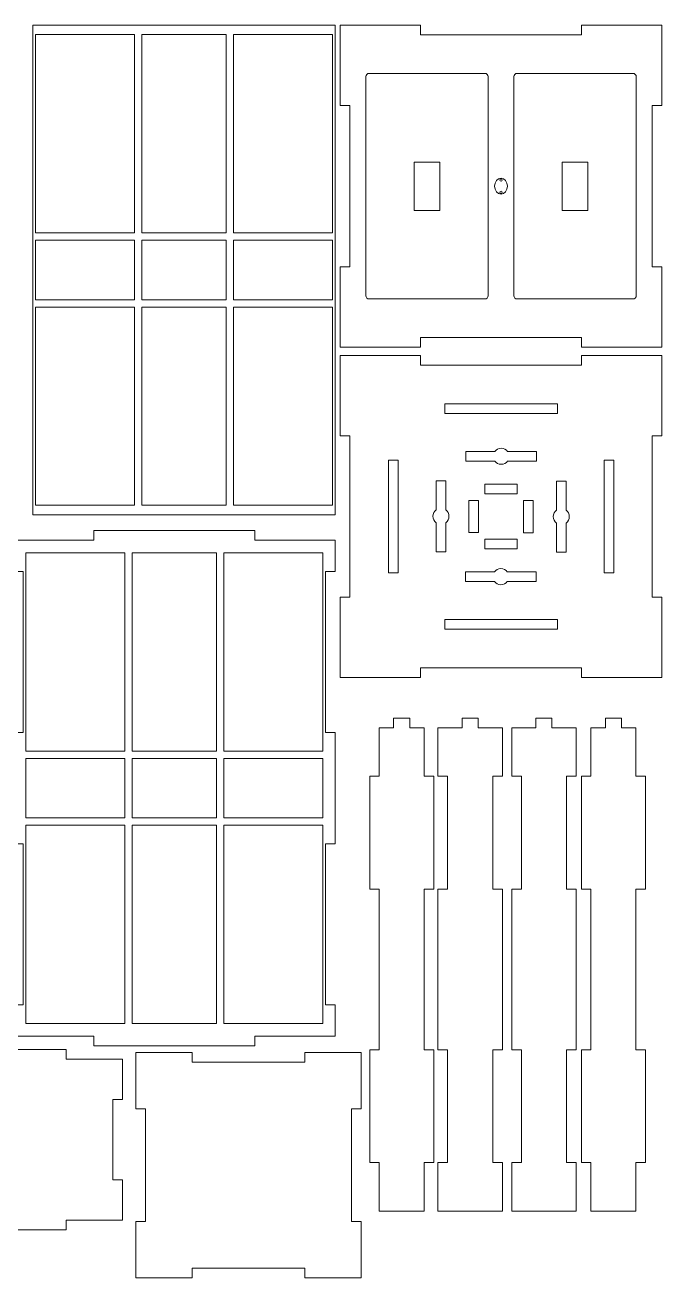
# Model space of a CAD drawing. Header units: millimetres. Extents: x -452 to 300, y -191 to 200.
# Drawn here: x 102.1 to 300, y -188.8 to 200 of the extents above; entities that cross this region are included whole.
import ezdxf

# ---------------------------------------------------------------- set-up
doc = ezdxf.new("R2010")
doc.units = ezdxf.units.MM
doc.header["$MEASUREMENT"] = 0
doc.layers.add('Camada 1', color=7, linetype='Continuous')

msp = doc.modelspace()

# ---------------------------------------------------------------- linework, layer by layer
at = {"layer": 'Camada 1', "color": 250, "lineweight": 20}
for points, knots in [([(104.5, 200), (104.5, 200), (198.5, 200), (198.5, 200), (198.5, 200), (198.5, 48), (198.5, 48), (198.5, 48), (104.5, 48), (104.5, 48), (104.5, 48), (104.5, 200), (104.5, 200)], [0, 0, 0, 0, 0.25, 0.25, 0.25, 0.5, 0.5, 0.5, 0.75, 0.75, 0.75, 1, 1, 1, 1]), ([(200, 100), (200, 100), (224.9998, 100), (224.9998, 100), (224.9998, 100), (224.9998, 103), (224.9998, 103), (224.9998, 103), (274.9998, 103), (274.9998, 103), (274.9998, 103), (274.9998, 100), (274.9998, 100), (274.9998, 100), (300, 100), (300, 100), (300, 100), (300, 124.9998), (300, 124.9998), (300, 124.9998), (297, 124.9998), (297, 124.9998), (297, 124.9998), (297, 174.9998), (297, 174.9998), (297, 174.9998), (300, 174.9998), (300, 174.9998), (300, 174.9998), (300, 200), (300, 200), (300, 200), (274.9998, 200), (274.9998, 200), (274.9998, 200), (274.9998, 197), (274.9998, 197), (274.9998, 197), (224.9998, 197), (224.9998, 197), (224.9998, 197), (224.9998, 200), (224.9998, 200), (224.9998, 200), (200, 200), (200, 200), (200, 200), (200, 174.9998), (200, 174.9998), (200, 174.9998), (203, 174.9998), (203, 174.9998), (203, 174.9998), (203, 124.9998), (203, 124.9998), (203, 124.9998), (200, 124.9998), (200, 124.9998), (200, 124.9998), (200, 100), (200, 100)], [0, 0, 0, 0, 0.05, 0.05, 0.05, 0.1, 0.1, 0.1, 0.15, 0.15, 0.15, 0.2, 0.2, 0.2, 0.25, 0.25, 0.25, 0.3, 0.3, 0.3, 0.35, 0.35, 0.35, 0.4, 0.4, 0.4, 0.45, 0.45, 0.45, 0.5, 0.5, 0.5, 0.55, 0.55, 0.55, 0.6, 0.6, 0.6, 0.65, 0.65, 0.65, 0.7, 0.7, 0.7, 0.75, 0.75, 0.75, 0.8, 0.8, 0.8, 0.85, 0.85, 0.85, 0.9, 0.9, 0.9, 0.95, 0.95, 0.95, 1, 1, 1, 1]), ([(105.3397, 197.0353), (105.3397, 197.0353), (136.1089, 197.0353), (136.1089, 197.0353), (136.1089, 197.0353), (136.1089, 135.4968), (136.1089, 135.4968), (136.1089, 135.4968), (105.3397, 135.4968), (105.3397, 135.4968), (105.3397, 135.4968), (105.3397, 197.0353), (105.3397, 197.0353)], [0, 0, 0, 0, 0.25, 0.25, 0.25, 0.5, 0.5, 0.5, 0.75, 0.75, 0.75, 1, 1, 1, 1]), ([(138.4231, 197.0353), (138.4231, 197.0353), (164.5769, 197.0353), (164.5769, 197.0353), (164.5769, 197.0353), (164.5769, 135.4968), (164.5769, 135.4968), (164.5769, 135.4968), (138.4231, 135.4968), (138.4231, 135.4968), (138.4231, 135.4968), (138.4231, 197.0353), (138.4231, 197.0353)], [0, 0, 0, 0, 0.25, 0.25, 0.25, 0.5, 0.5, 0.5, 0.75, 0.75, 0.75, 1, 1, 1, 1]), ([(166.8997, 197.0353), (166.8997, 197.0353), (197.6689, 197.0353), (197.6689, 197.0353), (197.6689, 197.0353), (197.6689, 135.4968), (197.6689, 135.4968), (197.6689, 135.4968), (166.8997, 135.4968), (166.8997, 135.4968), (166.8997, 135.4968), (166.8997, 197.0353), (166.8997, 197.0353)], [0, 0, 0, 0, 0.25, 0.25, 0.25, 0.5, 0.5, 0.5, 0.75, 0.75, 0.75, 1, 1, 1, 1]), ([(209.0082, 184.9998), (209.0082, 184.9998), (245.0084, 184.9998), (245.0084, 184.9998), (245.5583, 184.9998), (246.0083, 184.5498), (246.0083, 183.9998), (246.0083, 183.9998), (246.0083, 115.9997), (246.0083, 115.9997), (246.0083, 115.4497), (245.5583, 114.9998), (245.0084, 114.9998), (245.0084, 114.9998), (209.0082, 114.9998), (209.0082, 114.9998), (208.4583, 114.9998), (208.0083, 115.4497), (208.0083, 115.9997), (208.0083, 115.9997), (208.0083, 183.9998), (208.0083, 183.9998), (208.0083, 184.5498), (208.4583, 184.9998), (209.0082, 184.9998)], [0, 0, 0, 0, 0.125, 0.125, 0.125, 0.25, 0.25, 0.25, 0.375, 0.375, 0.375, 0.5, 0.5, 0.5, 0.625, 0.625, 0.625, 0.75, 0.75, 0.75, 0.875, 0.875, 0.875, 1, 1, 1, 1]), ([(255.0116, 184.9998), (255.0116, 184.9998), (291.0118, 184.9998), (291.0118, 184.9998), (291.5617, 184.9998), (292.0117, 184.5498), (292.0117, 183.9998), (292.0117, 183.9998), (292.0117, 115.9997), (292.0117, 115.9997), (292.0117, 115.4497), (291.5617, 114.9998), (291.0118, 114.9998), (291.0118, 114.9998), (255.0116, 114.9998), (255.0116, 114.9998), (254.4617, 114.9998), (254.0117, 115.4497), (254.0117, 115.9997), (254.0117, 115.9997), (254.0117, 183.9998), (254.0117, 183.9998), (254.0117, 184.5498), (254.4617, 184.9998), (255.0116, 184.9998)], [0, 0, 0, 0, 0.125, 0.125, 0.125, 0.25, 0.25, 0.25, 0.375, 0.375, 0.375, 0.5, 0.5, 0.5, 0.625, 0.625, 0.625, 0.75, 0.75, 0.75, 0.875, 0.875, 0.875, 1, 1, 1, 1]), ([(223.0083, 157.4998), (223.0083, 157.4998), (231.0083, 157.4998), (231.0083, 157.4998), (231.0083, 157.4998), (231.0083, 142.4998), (231.0083, 142.4998), (231.0083, 142.4998), (223.0083, 142.4998), (223.0083, 142.4998), (223.0083, 142.4998), (223.0083, 157.4998), (223.0083, 157.4998)], [0, 0, 0, 0, 0.25, 0.25, 0.25, 0.5, 0.5, 0.5, 0.75, 0.75, 0.75, 1, 1, 1, 1]), ([(269.0117, 157.4998), (269.0117, 157.4998), (277.0117, 157.4998), (277.0117, 157.4998), (277.0117, 157.4998), (277.0117, 142.4998), (277.0117, 142.4998), (277.0117, 142.4998), (269.0117, 142.4998), (269.0117, 142.4998), (269.0117, 142.4998), (269.0117, 157.4998), (269.0117, 157.4998)], [0, 0, 0, 0, 0.25, 0.25, 0.25, 0.5, 0.5, 0.5, 0.75, 0.75, 0.75, 1, 1, 1, 1]), ([(248, 150), (248, 151.3807), (248.8954, 152.5), (250, 152.5), (251.1046, 152.5), (252, 151.3807), (252, 150), (252, 148.6193), (251.1046, 147.5), (250, 147.5), (248.8954, 147.5), (248, 148.6193), (248, 150)], [0, 0, 0, 0, 0.25, 0.25, 0.25, 0.5, 0.5, 0.5, 0.75, 0.75, 0.75, 1, 1, 1, 1]), ([(250, 152.25), (250.1933, 152.25), (250.35, 152.0932), (250.35, 151.9), (250.35, 151.7068), (250.1933, 151.55), (250, 151.55), (249.8067, 151.55), (249.65, 151.7068), (249.65, 151.9), (249.65, 152.0932), (249.8067, 152.25), (250, 152.25)], [0, 0, 0, 0, 0.25, 0.25, 0.25, 0.5, 0.5, 0.5, 0.75, 0.75, 0.75, 1, 1, 1, 1]), ([(249.9998, 148.4395), (250.1932, 148.4395), (250.3498, 148.2827), (250.3498, 148.0895), (250.3498, 147.8963), (250.1932, 147.7395), (249.9998, 147.7395), (249.8064, 147.7395), (249.6498, 147.8963), (249.6498, 148.0895), (249.6498, 148.2827), (249.8064, 148.4395), (249.9998, 148.4395)], [0, 0, 0, 0, 0.25, 0.25, 0.25, 0.5, 0.5, 0.5, 0.75, 0.75, 0.75, 1, 1, 1, 1]), ([(105.3397, 133.2027), (105.3397, 133.2027), (136.1089, 133.2027), (136.1089, 133.2027), (136.1089, 133.2027), (136.1089, 114.7412), (136.1089, 114.7412), (136.1089, 114.7412), (105.3397, 114.7412), (105.3397, 114.7412), (105.3397, 114.7412), (105.3397, 133.2027), (105.3397, 133.2027)], [0, 0, 0, 0, 0.25, 0.25, 0.25, 0.5, 0.5, 0.5, 0.75, 0.75, 0.75, 1, 1, 1, 1]), ([(138.4231, 133.2308), (138.4231, 133.2308), (164.5769, 133.2308), (164.5769, 133.2308), (164.5769, 133.2308), (164.5769, 114.7692), (164.5769, 114.7692), (164.5769, 114.7692), (138.4231, 114.7692), (138.4231, 114.7692), (138.4231, 114.7692), (138.4231, 133.2308), (138.4231, 133.2308)], [0, 0, 0, 0, 0.25, 0.25, 0.25, 0.5, 0.5, 0.5, 0.75, 0.75, 0.75, 1, 1, 1, 1]), ([(166.8997, 133.2027), (166.8997, 133.2027), (197.6689, 133.2027), (197.6689, 133.2027), (197.6689, 133.2027), (197.6689, 114.7412), (197.6689, 114.7412), (197.6689, 114.7412), (166.8997, 114.7412), (166.8997, 114.7412), (166.8997, 114.7412), (166.8997, 133.2027), (166.8997, 133.2027)], [0, 0, 0, 0, 0.25, 0.25, 0.25, 0.5, 0.5, 0.5, 0.75, 0.75, 0.75, 1, 1, 1, 1]), ([(105.3397, 112.4904), (105.3397, 112.4904), (136.1089, 112.4904), (136.1089, 112.4904), (136.1089, 112.4904), (136.1089, 50.9519), (136.1089, 50.9519), (136.1089, 50.9519), (105.3397, 50.9519), (105.3397, 50.9519), (105.3397, 50.9519), (105.3397, 112.4904), (105.3397, 112.4904)], [0, 0, 0, 0, 0.25, 0.25, 0.25, 0.5, 0.5, 0.5, 0.75, 0.75, 0.75, 1, 1, 1, 1]), ([(138.4231, 112.4904), (138.4231, 112.4904), (164.5769, 112.4904), (164.5769, 112.4904), (164.5769, 112.4904), (164.5769, 50.9519), (164.5769, 50.9519), (164.5769, 50.9519), (138.4231, 50.9519), (138.4231, 50.9519), (138.4231, 50.9519), (138.4231, 112.4904), (138.4231, 112.4904)], [0, 0, 0, 0, 0.25, 0.25, 0.25, 0.5, 0.5, 0.5, 0.75, 0.75, 0.75, 1, 1, 1, 1]), ([(166.8997, 112.4904), (166.8997, 112.4904), (197.6689, 112.4904), (197.6689, 112.4904), (197.6689, 112.4904), (197.6689, 50.9519), (197.6689, 50.9519), (197.6689, 50.9519), (166.8997, 50.9519), (166.8997, 50.9519), (166.8997, 50.9519), (166.8997, 112.4904), (166.8997, 112.4904)], [0, 0, 0, 0, 0.25, 0.25, 0.25, 0.5, 0.5, 0.5, 0.75, 0.75, 0.75, 1, 1, 1, 1]), ([(200, -2.5), (200, -2.5), (224.9998, -2.5), (224.9998, -2.5), (224.9998, -2.5), (224.9998, 0.5), (224.9998, 0.5), (224.9998, 0.5), (274.9998, 0.5), (274.9998, 0.5), (274.9998, 0.5), (274.9998, -2.5), (274.9998, -2.5), (274.9998, -2.5), (300, -2.5), (300, -2.5), (300, -2.5), (300, 22.4998), (300, 22.4998), (300, 22.4998), (297, 22.4998), (297, 22.4998), (297, 22.4998), (297, 72.4998), (297, 72.4998), (297, 72.4998), (300, 72.4998), (300, 72.4998), (300, 72.4998), (300, 97.5), (300, 97.5), (300, 97.5), (274.9998, 97.5), (274.9998, 97.5), (274.9998, 97.5), (274.9998, 94.5), (274.9998, 94.5), (274.9998, 94.5), (224.9998, 94.5), (224.9998, 94.5), (224.9998, 94.5), (224.9998, 97.5), (224.9998, 97.5), (224.9998, 97.5), (200, 97.5), (200, 97.5), (200, 97.5), (200, 72.4998), (200, 72.4998), (200, 72.4998), (203, 72.4998), (203, 72.4998), (203, 72.4998), (203, 22.4998), (203, 22.4998), (203, 22.4998), (200, 22.4998), (200, 22.4998), (200, 22.4998), (200, -2.5), (200, -2.5)], [0, 0, 0, 0, 0.05, 0.05, 0.05, 0.1, 0.1, 0.1, 0.15, 0.15, 0.15, 0.2, 0.2, 0.2, 0.25, 0.25, 0.25, 0.3, 0.3, 0.3, 0.35, 0.35, 0.35, 0.4, 0.4, 0.4, 0.45, 0.45, 0.45, 0.5, 0.5, 0.5, 0.55, 0.55, 0.55, 0.6, 0.6, 0.6, 0.65, 0.65, 0.65, 0.7, 0.7, 0.7, 0.75, 0.75, 0.75, 0.8, 0.8, 0.8, 0.85, 0.85, 0.85, 0.9, 0.9, 0.9, 0.95, 0.95, 0.95, 1, 1, 1, 1]), ([(232.4997, 79.4998), (232.4997, 79.4998), (232.4997, 82.4998), (232.4997, 82.4998), (232.4997, 82.4998), (267.4997, 82.4998), (267.4997, 82.4998), (267.4997, 82.4998), (267.4997, 79.4998), (267.4997, 79.4998), (267.4997, 79.4998), (232.4997, 79.4998), (232.4997, 79.4998)], [0, 0, 0, 0, 0.25, 0.25, 0.25, 0.5, 0.5, 0.5, 0.75, 0.75, 0.75, 1, 1, 1, 1]), ([(250.0496, 68.6946), (250.8675, 68.6946), (251.5936, 68.3018), (252.0497, 67.6946), (252.0497, 67.6946), (261.0496, 67.6946), (261.0496, 67.6946), (261.0496, 67.6946), (261.0496, 64.6946), (261.0496, 64.6946), (261.0496, 64.6946), (252.0497, 64.6946), (252.0497, 64.6946), (251.5936, 64.0874), (250.8675, 63.6946), (250.0496, 63.6946), (249.2317, 63.6946), (248.5056, 64.0874), (248.0495, 64.6946), (248.0495, 64.6946), (239.0496, 64.6946), (239.0496, 64.6946), (239.0496, 64.6946), (239.0496, 67.6946), (239.0496, 67.6946), (239.0496, 67.6946), (248.0495, 67.6946), (248.0495, 67.6946), (248.5056, 68.3018), (249.2317, 68.6946), (250.0496, 68.6946)], [0, 0, 0, 0, 0.1, 0.1, 0.1, 0.2, 0.2, 0.2, 0.3, 0.3, 0.3, 0.4, 0.4, 0.4, 0.5, 0.5, 0.5, 0.6, 0.6, 0.6, 0.7, 0.7, 0.7, 0.8, 0.8, 0.8, 0.9, 0.9, 0.9, 1, 1, 1, 1]), ([(214.9998, 64.9999), (214.9998, 64.9999), (217.9998, 64.9999), (217.9998, 64.9999), (217.9998, 64.9999), (217.9998, 29.9999), (217.9998, 29.9999), (217.9998, 29.9999), (214.9998, 29.9999), (214.9998, 29.9999), (214.9998, 29.9999), (214.9998, 64.9999), (214.9998, 64.9999)], [0, 0, 0, 0, 0.25, 0.25, 0.25, 0.5, 0.5, 0.5, 0.75, 0.75, 0.75, 1, 1, 1, 1]), ([(281.9998, 64.9999), (281.9998, 64.9999), (284.9998, 64.9999), (284.9998, 64.9999), (284.9998, 64.9999), (284.9998, 29.9999), (284.9998, 29.9999), (284.9998, 29.9999), (281.9998, 29.9999), (281.9998, 29.9999), (281.9998, 29.9999), (281.9998, 64.9999), (281.9998, 64.9999)], [0, 0, 0, 0, 0.25, 0.25, 0.25, 0.5, 0.5, 0.5, 0.75, 0.75, 0.75, 1, 1, 1, 1]), ([(228.8054, 47.5496), (228.8054, 48.3675), (229.1982, 49.0936), (229.8054, 49.5497), (229.8054, 49.5497), (229.8054, 58.5496), (229.8054, 58.5496), (229.8054, 58.5496), (232.8054, 58.5496), (232.8054, 58.5496), (232.8054, 58.5496), (232.8054, 49.5497), (232.8054, 49.5497), (233.4126, 49.0936), (233.8054, 48.3675), (233.8054, 47.5496), (233.8054, 46.7317), (233.4126, 46.0056), (232.8054, 45.5495), (232.8054, 45.5495), (232.8054, 36.5496), (232.8054, 36.5496), (232.8054, 36.5496), (229.8054, 36.5496), (229.8054, 36.5496), (229.8054, 36.5496), (229.8054, 45.5495), (229.8054, 45.5495), (229.1982, 46.0056), (228.8054, 46.7317), (228.8054, 47.5496)], [0, 0, 0, 0, 0.1, 0.1, 0.1, 0.2, 0.2, 0.2, 0.3, 0.3, 0.3, 0.4, 0.4, 0.4, 0.5, 0.5, 0.5, 0.6, 0.6, 0.6, 0.7, 0.7, 0.7, 0.8, 0.8, 0.8, 0.9, 0.9, 0.9, 1, 1, 1, 1]), ([(271.1947, 47.4504), (271.1947, 46.6326), (270.802, 45.9065), (270.1948, 45.4504), (270.1948, 45.4504), (270.1948, 36.4505), (270.1948, 36.4505), (270.1948, 36.4505), (267.1947, 36.4505), (267.1947, 36.4505), (267.1947, 36.4505), (267.1947, 45.4504), (267.1947, 45.4504), (266.5876, 45.9065), (266.1948, 46.6326), (266.1948, 47.4504), (266.1948, 48.2684), (266.5875, 48.9945), (267.1948, 49.4506), (267.1948, 49.4506), (267.1948, 58.4505), (267.1948, 58.4505), (267.1948, 58.4505), (270.1948, 58.4505), (270.1948, 58.4505), (270.1948, 58.4505), (270.1948, 49.4506), (270.1948, 49.4506), (270.802, 48.9945), (271.1947, 48.2684), (271.1947, 47.4504)], [0, 0, 0, 0, 0.1, 0.1, 0.1, 0.2, 0.2, 0.2, 0.3, 0.3, 0.3, 0.4, 0.4, 0.4, 0.5, 0.5, 0.5, 0.6, 0.6, 0.6, 0.7, 0.7, 0.7, 0.8, 0.8, 0.8, 0.9, 0.9, 0.9, 1, 1, 1, 1]), ([(245, 57.5002), (245, 57.5002), (255, 57.5002), (255, 57.5002), (255, 57.5002), (255, 54.5002), (255, 54.5002), (255, 54.5002), (245, 54.5002), (245, 54.5002), (245, 54.5002), (245, 57.5002), (245, 57.5002)], [0, 0, 0, 0, 0.25, 0.25, 0.25, 0.5, 0.5, 0.5, 0.75, 0.75, 0.75, 1, 1, 1, 1]), ([(240.0001, 42.5003), (240.0001, 42.5003), (240.0001, 52.5003), (240.0001, 52.5003), (240.0001, 52.5003), (243.0001, 52.5003), (243.0001, 52.5003), (243.0001, 52.5003), (243.0001, 42.5003), (243.0001, 42.5003), (243.0001, 42.5003), (240.0001, 42.5003), (240.0001, 42.5003)], [0, 0, 0, 0, 0.25, 0.25, 0.25, 0.5, 0.5, 0.5, 0.75, 0.75, 0.75, 1, 1, 1, 1]), ([(257, 42.4504), (257, 42.4504), (257, 52.4504), (257, 52.4504), (257, 52.4504), (260, 52.4504), (260, 52.4504), (260, 52.4504), (260, 42.4504), (260, 42.4504), (260, 42.4504), (257, 42.4504), (257, 42.4504)], [0, 0, 0, 0, 0.25, 0.25, 0.25, 0.5, 0.5, 0.5, 0.75, 0.75, 0.75, 1, 1, 1, 1]), ([(98.5, 40.1), (98.5, 40.1), (123.4998, 40.1), (123.4998, 40.1), (123.4998, 40.1), (123.4998, 43.1), (123.4998, 43.1), (123.4998, 43.1), (173.4998, 43.1), (173.4998, 43.1), (173.4998, 43.1), (173.4998, 40.1), (173.4998, 40.1), (173.4998, 40.1), (198.5, 40.1), (198.5, 40.1), (198.5, 40.1), (198.5, 30.4429), (198.5, 30.4429), (198.5, 30.4429), (195.5, 30.4429), (195.5, 30.4429), (195.5, 30.4429), (195.5, -19.5571), (195.5, -19.5571), (195.5, -19.5571), (198.5, -19.5571), (198.5, -19.5571), (198.5, -19.5571), (198.5, -54.102), (198.5, -54.102), (198.5, -54.102), (195.5, -54.102), (195.5, -54.102), (195.5, -54.102), (195.5, -104.102), (195.5, -104.102), (195.5, -104.102), (198.5, -104.102), (198.5, -104.102), (198.5, -104.102), (198.5, -113.7462), (198.5, -113.7462), (198.5, -113.7462), (173.4998, -113.7462), (173.4998, -113.7462), (173.4998, -113.7462), (173.4998, -116.7462), (173.4998, -116.7462), (173.4998, -116.7462), (123.4998, -116.7462), (123.4998, -116.7462), (123.4998, -116.7462), (123.4998, -113.7462), (123.4998, -113.7462), (123.4998, -113.7462), (98.5, -113.7462), (98.5, -113.7462), (98.5, -113.7462), (98.5, -104.102), (98.5, -104.102), (98.5, -104.102), (101.5, -104.102), (101.5, -104.102), (101.5, -104.102), (101.5, -54.102), (101.5, -54.102), (101.5, -54.102), (98.5, -54.102), (98.5, -54.102), (98.5, -54.102), (98.5, -19.5571), (98.5, -19.5571), (98.5, -19.5571), (101.5, -19.5571), (101.5, -19.5571), (101.5, -19.5571), (101.5, 30.4429), (101.5, 30.4429), (101.5, 30.4429), (98.5, 30.4429), (98.5, 30.4429), (98.5, 30.4429), (98.5, 40.1), (98.5, 40.1)], [0, 0, 0, 0, 0.03571429, 0.03571429, 0.03571429, 0.07142857, 0.07142857, 0.07142857, 0.10714286, 0.10714286, 0.10714286, 0.14285714, 0.14285714, 0.14285714, 0.17857143, 0.17857143, 0.17857143, 0.21428571, 0.21428571, 0.21428571, 0.25, 0.25, 0.25, 0.28571429, 0.28571429, 0.28571429, 0.32142857, 0.32142857, 0.32142857, 0.35714286, 0.35714286, 0.35714286, 0.39285714, 0.39285714, 0.39285714, 0.42857143, 0.42857143, 0.42857143, 0.46428571, 0.46428571, 0.46428571, 0.5, 0.5, 0.5, 0.53571429, 0.53571429, 0.53571429, 0.57142857, 0.57142857, 0.57142857, 0.60714286, 0.60714286, 0.60714286, 0.64285714, 0.64285714, 0.64285714, 0.67857143, 0.67857143, 0.67857143, 0.71428571, 0.71428571, 0.71428571, 0.75, 0.75, 0.75, 0.78571429, 0.78571429, 0.78571429, 0.82142857, 0.82142857, 0.82142857, 0.85714286, 0.85714286, 0.85714286, 0.89285714, 0.89285714, 0.89285714, 0.92857143, 0.92857143, 0.92857143, 0.96428571, 0.96428571, 0.96428571, 1, 1, 1, 1]), ([(245, 40.5002), (245, 40.5002), (255, 40.5002), (255, 40.5002), (255, 40.5002), (255, 37.5002), (255, 37.5002), (255, 37.5002), (245, 37.5002), (245, 37.5002), (245, 37.5002), (245, 40.5002), (245, 40.5002)], [0, 0, 0, 0, 0.25, 0.25, 0.25, 0.5, 0.5, 0.5, 0.75, 0.75, 0.75, 1, 1, 1, 1]), ([(102.3397, 36.2122), (102.3397, 36.2122), (133.1089, 36.2122), (133.1089, 36.2122), (133.1089, 36.2122), (133.1089, -25.3263), (133.1089, -25.3263), (133.1089, -25.3263), (102.3397, -25.3263), (102.3397, -25.3263), (102.3397, -25.3263), (102.3397, 36.2122), (102.3397, 36.2122)], [0, 0, 0, 0, 0.25, 0.25, 0.25, 0.5, 0.5, 0.5, 0.75, 0.75, 0.75, 1, 1, 1, 1]), ([(135.4231, 36.2122), (135.4231, 36.2122), (161.5769, 36.2122), (161.5769, 36.2122), (161.5769, 36.2122), (161.5769, -25.3263), (161.5769, -25.3263), (161.5769, -25.3263), (135.4231, -25.3263), (135.4231, -25.3263), (135.4231, -25.3263), (135.4231, 36.2122), (135.4231, 36.2122)], [0, 0, 0, 0, 0.25, 0.25, 0.25, 0.5, 0.5, 0.5, 0.75, 0.75, 0.75, 1, 1, 1, 1]), ([(163.8997, 36.2122), (163.8997, 36.2122), (194.6689, 36.2122), (194.6689, 36.2122), (194.6689, 36.2122), (194.6689, -25.3263), (194.6689, -25.3263), (194.6689, -25.3263), (163.8997, -25.3263), (163.8997, -25.3263), (163.8997, -25.3263), (163.8997, 36.2122), (163.8997, 36.2122)], [0, 0, 0, 0, 0.25, 0.25, 0.25, 0.5, 0.5, 0.5, 0.75, 0.75, 0.75, 1, 1, 1, 1]), ([(249.9505, 26.3053), (249.1326, 26.3053), (248.4065, 26.6981), (247.9504, 27.3053), (247.9504, 27.3053), (238.9505, 27.3053), (238.9505, 27.3053), (238.9505, 27.3053), (238.9505, 30.3053), (238.9505, 30.3053), (238.9505, 30.3053), (247.9504, 30.3053), (247.9504, 30.3053), (248.4065, 30.9125), (249.1326, 31.3053), (249.9505, 31.3053), (250.7684, 31.3053), (251.4945, 30.9125), (251.9506, 30.3053), (251.9506, 30.3053), (260.9505, 30.3053), (260.9505, 30.3053), (260.9505, 30.3053), (260.9505, 27.3053), (260.9505, 27.3053), (260.9505, 27.3053), (251.9506, 27.3053), (251.9506, 27.3053), (251.4945, 26.6981), (250.7684, 26.3053), (249.9505, 26.3053)], [0, 0, 0, 0, 0.1, 0.1, 0.1, 0.2, 0.2, 0.2, 0.3, 0.3, 0.3, 0.4, 0.4, 0.4, 0.5, 0.5, 0.5, 0.6, 0.6, 0.6, 0.7, 0.7, 0.7, 0.8, 0.8, 0.8, 0.9, 0.9, 0.9, 1, 1, 1, 1]), ([(232.4997, 12.4998), (232.4997, 12.4998), (232.4997, 15.4998), (232.4997, 15.4998), (232.4997, 15.4998), (267.4997, 15.4998), (267.4997, 15.4998), (267.4997, 15.4998), (267.4997, 12.4998), (267.4997, 12.4998), (267.4997, 12.4998), (232.4997, 12.4998), (232.4997, 12.4998)], [0, 0, 0, 0, 0.25, 0.25, 0.25, 0.5, 0.5, 0.5, 0.75, 0.75, 0.75, 1, 1, 1, 1]), ([(212.1125, -18.0784), (212.1125, -18.0784), (216.6125, -18.0784), (216.6125, -18.0784), (216.6125, -18.0784), (216.6125, -15.0784), (216.6125, -15.0784), (216.6125, -15.0784), (221.6125, -15.0784), (221.6125, -15.0784), (221.6125, -15.0784), (221.6125, -18.0784), (221.6125, -18.0784), (221.6125, -18.0784), (226.1125, -18.0784), (226.1125, -18.0784), (226.1125, -18.0784), (226.1125, -33.1387), (226.1125, -33.1387), (226.1125, -33.1387), (229.1125, -33.1387), (229.1125, -33.1387), (229.1125, -33.1387), (229.1125, -68.1387), (229.1125, -68.1387), (229.1125, -68.1387), (226.1125, -68.1387), (226.1125, -68.1387), (226.1125, -68.1387), (226.1125, -118.043), (226.1125, -118.043), (226.1125, -118.043), (229.1125, -118.043), (229.1125, -118.043), (229.1125, -118.043), (229.1125, -153.043), (229.1125, -153.043), (229.1125, -153.043), (226.1125, -153.043), (226.1125, -153.043), (226.1125, -153.043), (226.1125, -168.0784), (226.1125, -168.0784), (226.1125, -168.0784), (212.1125, -168.0784), (212.1125, -168.0784), (212.1125, -168.0784), (212.1125, -153.043), (212.1125, -153.043), (212.1125, -153.043), (209.2124, -153.043), (209.2124, -153.043), (209.2124, -153.043), (209.2124, -118.043), (209.2124, -118.043), (209.2124, -118.043), (212.1125, -118.043), (212.1125, -118.043), (212.1125, -118.043), (212.1125, -68.1387), (212.1125, -68.1387), (212.1125, -68.1387), (209.2124, -68.1387), (209.2124, -68.1387), (209.2124, -68.1387), (209.2124, -33.1387), (209.2124, -33.1387), (209.2124, -33.1387), (212.1125, -33.1387), (212.1125, -33.1387), (212.1125, -33.1387), (212.1125, -18.0784), (212.1125, -18.0784)], [0, 0, 0, 0, 0.04166667, 0.04166667, 0.04166667, 0.08333333, 0.08333333, 0.08333333, 0.125, 0.125, 0.125, 0.16666667, 0.16666667, 0.16666667, 0.20833333, 0.20833333, 0.20833333, 0.25, 0.25, 0.25, 0.29166667, 0.29166667, 0.29166667, 0.33333333, 0.33333333, 0.33333333, 0.375, 0.375, 0.375, 0.41666667, 0.41666667, 0.41666667, 0.45833333, 0.45833333, 0.45833333, 0.5, 0.5, 0.5, 0.54166667, 0.54166667, 0.54166667, 0.58333333, 0.58333333, 0.58333333, 0.625, 0.625, 0.625, 0.66666667, 0.66666667, 0.66666667, 0.70833333, 0.70833333, 0.70833333, 0.75, 0.75, 0.75, 0.79166667, 0.79166667, 0.79166667, 0.83333333, 0.83333333, 0.83333333, 0.875, 0.875, 0.875, 0.91666667, 0.91666667, 0.91666667, 0.95833333, 0.95833333, 0.95833333, 1, 1, 1, 1]), ([(230.4125, -18.0784), (230.4125, -18.0784), (237.9125, -18.0784), (237.9125, -18.0784), (237.9125, -18.0784), (237.9125, -15.0784), (237.9125, -15.0784), (237.9125, -15.0784), (242.9125, -15.0784), (242.9125, -15.0784), (242.9125, -15.0784), (242.9125, -18.0784), (242.9125, -18.0784), (242.9125, -18.0784), (250.4125, -18.0784), (250.4125, -18.0784), (250.4125, -18.0784), (250.4125, -33.1387), (250.4125, -33.1387), (250.4125, -33.1387), (247.4125, -33.1387), (247.4125, -33.1387), (247.4125, -33.1387), (247.4125, -68.1387), (247.4125, -68.1387), (247.4125, -68.1387), (250.4125, -68.1387), (250.4125, -68.1387), (250.4125, -68.1387), (250.4125, -118.043), (250.4125, -118.043), (250.4125, -118.043), (247.4125, -118.043), (247.4125, -118.043), (247.4125, -118.043), (247.4125, -153.043), (247.4125, -153.043), (247.4125, -153.043), (250.4125, -153.043), (250.4125, -153.043), (250.4125, -153.043), (250.4125, -168.0784), (250.4125, -168.0784), (250.4125, -168.0784), (230.4125, -168.0784), (230.4125, -168.0784), (230.4125, -168.0784), (230.4125, -153.043), (230.4125, -153.043), (230.4125, -153.043), (233.4125, -153.043), (233.4125, -153.043), (233.4125, -153.043), (233.4125, -118.043), (233.4125, -118.043), (233.4125, -118.043), (230.4125, -118.043), (230.4125, -118.043), (230.4125, -118.043), (230.4125, -68.1387), (230.4125, -68.1387), (230.4125, -68.1387), (233.4125, -68.1387), (233.4125, -68.1387), (233.4125, -68.1387), (233.4125, -33.1387), (233.4125, -33.1387), (233.4125, -33.1387), (230.4125, -33.1387), (230.4125, -33.1387), (230.4125, -33.1387), (230.4125, -18.0784), (230.4125, -18.0784)], [0, 0, 0, 0, 0.04166667, 0.04166667, 0.04166667, 0.08333333, 0.08333333, 0.08333333, 0.125, 0.125, 0.125, 0.16666667, 0.16666667, 0.16666667, 0.20833333, 0.20833333, 0.20833333, 0.25, 0.25, 0.25, 0.29166667, 0.29166667, 0.29166667, 0.33333333, 0.33333333, 0.33333333, 0.375, 0.375, 0.375, 0.41666667, 0.41666667, 0.41666667, 0.45833333, 0.45833333, 0.45833333, 0.5, 0.5, 0.5, 0.54166667, 0.54166667, 0.54166667, 0.58333333, 0.58333333, 0.58333333, 0.625, 0.625, 0.625, 0.66666667, 0.66666667, 0.66666667, 0.70833333, 0.70833333, 0.70833333, 0.75, 0.75, 0.75, 0.79166667, 0.79166667, 0.79166667, 0.83333333, 0.83333333, 0.83333333, 0.875, 0.875, 0.875, 0.91666667, 0.91666667, 0.91666667, 0.95833333, 0.95833333, 0.95833333, 1, 1, 1, 1]), ([(253.3125, -18.0784), (253.3125, -18.0784), (260.8125, -18.0784), (260.8125, -18.0784), (260.8125, -18.0784), (260.8125, -15.0784), (260.8125, -15.0784), (260.8125, -15.0784), (265.8125, -15.0784), (265.8125, -15.0784), (265.8125, -15.0784), (265.8125, -18.0784), (265.8125, -18.0784), (265.8125, -18.0784), (273.3125, -18.0784), (273.3125, -18.0784), (273.3125, -18.0784), (273.3125, -33.1387), (273.3125, -33.1387), (273.3125, -33.1387), (270.3125, -33.1387), (270.3125, -33.1387), (270.3125, -33.1387), (270.3125, -68.1387), (270.3125, -68.1387), (270.3125, -68.1387), (273.3125, -68.1387), (273.3125, -68.1387), (273.3125, -68.1387), (273.3125, -118.043), (273.3125, -118.043), (273.3125, -118.043), (270.3125, -118.043), (270.3125, -118.043), (270.3125, -118.043), (270.3125, -153.043), (270.3125, -153.043), (270.3125, -153.043), (273.3125, -153.043), (273.3125, -153.043), (273.3125, -153.043), (273.3125, -168.0784), (273.3125, -168.0784), (273.3125, -168.0784), (253.3125, -168.0784), (253.3125, -168.0784), (253.3125, -168.0784), (253.3125, -153.043), (253.3125, -153.043), (253.3125, -153.043), (256.3125, -153.043), (256.3125, -153.043), (256.3125, -153.043), (256.3125, -118.043), (256.3125, -118.043), (256.3125, -118.043), (253.3125, -118.043), (253.3125, -118.043), (253.3125, -118.043), (253.3125, -68.1387), (253.3125, -68.1387), (253.3125, -68.1387), (256.3125, -68.1387), (256.3125, -68.1387), (256.3125, -68.1387), (256.3125, -33.1387), (256.3125, -33.1387), (256.3125, -33.1387), (253.3125, -33.1387), (253.3125, -33.1387), (253.3125, -33.1387), (253.3125, -18.0784), (253.3125, -18.0784)], [0, 0, 0, 0, 0.04166667, 0.04166667, 0.04166667, 0.08333333, 0.08333333, 0.08333333, 0.125, 0.125, 0.125, 0.16666667, 0.16666667, 0.16666667, 0.20833333, 0.20833333, 0.20833333, 0.25, 0.25, 0.25, 0.29166667, 0.29166667, 0.29166667, 0.33333333, 0.33333333, 0.33333333, 0.375, 0.375, 0.375, 0.41666667, 0.41666667, 0.41666667, 0.45833333, 0.45833333, 0.45833333, 0.5, 0.5, 0.5, 0.54166667, 0.54166667, 0.54166667, 0.58333333, 0.58333333, 0.58333333, 0.625, 0.625, 0.625, 0.66666667, 0.66666667, 0.66666667, 0.70833333, 0.70833333, 0.70833333, 0.75, 0.75, 0.75, 0.79166667, 0.79166667, 0.79166667, 0.83333333, 0.83333333, 0.83333333, 0.875, 0.875, 0.875, 0.91666667, 0.91666667, 0.91666667, 0.95833333, 0.95833333, 0.95833333, 1, 1, 1, 1]), ([(277.9126, -18.0784), (277.9126, -18.0784), (282.4126, -18.0784), (282.4126, -18.0784), (282.4126, -18.0784), (282.4126, -15.0784), (282.4126, -15.0784), (282.4126, -15.0784), (287.4126, -15.0784), (287.4126, -15.0784), (287.4126, -15.0784), (287.4126, -18.0784), (287.4126, -18.0784), (287.4126, -18.0784), (291.9126, -18.0784), (291.9126, -18.0784), (291.9126, -18.0784), (291.9126, -33.1387), (291.9126, -33.1387), (291.9126, -33.1387), (294.9126, -33.1387), (294.9126, -33.1387), (294.9126, -33.1387), (294.9126, -68.1387), (294.9126, -68.1387), (294.9126, -68.1387), (291.9126, -68.1387), (291.9126, -68.1387), (291.9126, -68.1387), (291.9126, -118.043), (291.9126, -118.043), (291.9126, -118.043), (294.9126, -118.043), (294.9126, -118.043), (294.9126, -118.043), (294.9126, -153.043), (294.9126, -153.043), (294.9126, -153.043), (291.9126, -153.043), (291.9126, -153.043), (291.9126, -153.043), (291.9126, -168.0784), (291.9126, -168.0784), (291.9126, -168.0784), (277.9126, -168.0784), (277.9126, -168.0784), (277.9126, -168.0784), (277.9126, -153.043), (277.9126, -153.043), (277.9126, -153.043), (275.0125, -153.043), (275.0125, -153.043), (275.0125, -153.043), (275.0125, -118.043), (275.0125, -118.043), (275.0125, -118.043), (277.9126, -118.043), (277.9126, -118.043), (277.9126, -118.043), (277.9126, -68.1387), (277.9126, -68.1387), (277.9126, -68.1387), (275.0125, -68.1387), (275.0125, -68.1387), (275.0125, -68.1387), (275.0125, -33.1387), (275.0125, -33.1387), (275.0125, -33.1387), (277.9126, -33.1387), (277.9126, -33.1387), (277.9126, -33.1387), (277.9126, -18.0784), (277.9126, -18.0784)], [0, 0, 0, 0, 0.04166667, 0.04166667, 0.04166667, 0.08333333, 0.08333333, 0.08333333, 0.125, 0.125, 0.125, 0.16666667, 0.16666667, 0.16666667, 0.20833333, 0.20833333, 0.20833333, 0.25, 0.25, 0.25, 0.29166667, 0.29166667, 0.29166667, 0.33333333, 0.33333333, 0.33333333, 0.375, 0.375, 0.375, 0.41666667, 0.41666667, 0.41666667, 0.45833333, 0.45833333, 0.45833333, 0.5, 0.5, 0.5, 0.54166667, 0.54166667, 0.54166667, 0.58333333, 0.58333333, 0.58333333, 0.625, 0.625, 0.625, 0.66666667, 0.66666667, 0.66666667, 0.70833333, 0.70833333, 0.70833333, 0.75, 0.75, 0.75, 0.79166667, 0.79166667, 0.79166667, 0.83333333, 0.83333333, 0.83333333, 0.875, 0.875, 0.875, 0.91666667, 0.91666667, 0.91666667, 0.95833333, 0.95833333, 0.95833333, 1, 1, 1, 1]), ([(102.3397, -27.6204), (102.3397, -27.6204), (133.1089, -27.6204), (133.1089, -27.6204), (133.1089, -27.6204), (133.1089, -46.0819), (133.1089, -46.0819), (133.1089, -46.0819), (102.3397, -46.0819), (102.3397, -46.0819), (102.3397, -46.0819), (102.3397, -27.6204), (102.3397, -27.6204)], [0, 0, 0, 0, 0.25, 0.25, 0.25, 0.5, 0.5, 0.5, 0.75, 0.75, 0.75, 1, 1, 1, 1]), ([(135.4231, -27.5923), (135.4231, -27.5923), (161.5769, -27.5923), (161.5769, -27.5923), (161.5769, -27.5923), (161.5769, -46.0539), (161.5769, -46.0539), (161.5769, -46.0539), (135.4231, -46.0539), (135.4231, -46.0539), (135.4231, -46.0539), (135.4231, -27.5923), (135.4231, -27.5923)], [0, 0, 0, 0, 0.25, 0.25, 0.25, 0.5, 0.5, 0.5, 0.75, 0.75, 0.75, 1, 1, 1, 1]), ([(163.8997, -27.6204), (163.8997, -27.6204), (194.6689, -27.6204), (194.6689, -27.6204), (194.6689, -27.6204), (194.6689, -46.0819), (194.6689, -46.0819), (194.6689, -46.0819), (163.8997, -46.0819), (163.8997, -46.0819), (163.8997, -46.0819), (163.8997, -27.6204), (163.8997, -27.6204)], [0, 0, 0, 0, 0.25, 0.25, 0.25, 0.5, 0.5, 0.5, 0.75, 0.75, 0.75, 1, 1, 1, 1]), ([(102.3397, -48.3327), (102.3397, -48.3327), (133.1089, -48.3327), (133.1089, -48.3327), (133.1089, -48.3327), (133.1089, -109.8712), (133.1089, -109.8712), (133.1089, -109.8712), (102.3397, -109.8712), (102.3397, -109.8712), (102.3397, -109.8712), (102.3397, -48.3327), (102.3397, -48.3327)], [0, 0, 0, 0, 0.25, 0.25, 0.25, 0.5, 0.5, 0.5, 0.75, 0.75, 0.75, 1, 1, 1, 1]), ([(135.4231, -48.3327), (135.4231, -48.3327), (161.5769, -48.3327), (161.5769, -48.3327), (161.5769, -48.3327), (161.5769, -109.8712), (161.5769, -109.8712), (161.5769, -109.8712), (135.4231, -109.8712), (135.4231, -109.8712), (135.4231, -109.8712), (135.4231, -48.3327), (135.4231, -48.3327)], [0, 0, 0, 0, 0.25, 0.25, 0.25, 0.5, 0.5, 0.5, 0.75, 0.75, 0.75, 1, 1, 1, 1]), ([(163.8997, -48.3327), (163.8997, -48.3327), (194.6689, -48.3327), (194.6689, -48.3327), (194.6689, -48.3327), (194.6689, -109.8712), (194.6689, -109.8712), (194.6689, -109.8712), (163.8997, -109.8712), (163.8997, -109.8712), (163.8997, -109.8712), (163.8997, -48.3327), (163.8997, -48.3327)], [0, 0, 0, 0, 0.25, 0.25, 0.25, 0.5, 0.5, 0.5, 0.75, 0.75, 0.75, 1, 1, 1, 1]), ([(62.4171, -120.9063), (62.4171, -120.9063), (79.9171, -120.9063), (79.9171, -120.9063), (79.9171, -120.9063), (79.9171, -117.9063), (79.9171, -117.9063), (79.9171, -117.9063), (114.9171, -117.9063), (114.9171, -117.9063), (114.9171, -117.9063), (114.9171, -120.9063), (114.9171, -120.9063), (114.9171, -120.9063), (132.4171, -120.9063), (132.4171, -120.9063), (132.4171, -120.9063), (132.4171, -133.4063), (132.4171, -133.4063), (132.4171, -133.4063), (129.4171, -133.4063), (129.4171, -133.4063), (129.4171, -133.4063), (129.4171, -158.4063), (129.4171, -158.4063), (129.4171, -158.4063), (132.4171, -158.4063), (132.4171, -158.4063), (132.4171, -158.4063), (132.4171, -170.9063), (132.4171, -170.9063), (132.4171, -170.9063), (114.9171, -170.9063), (114.9171, -170.9063), (114.9171, -170.9063), (114.9171, -173.9063), (114.9171, -173.9063), (114.9171, -173.9063), (79.9171, -173.9063), (79.9171, -173.9063), (79.9171, -173.9063), (79.9171, -170.9063), (79.9171, -170.9063), (79.9171, -170.9063), (62.4171, -170.9063), (62.4171, -170.9063), (62.4171, -170.9063), (62.4171, -158.4063), (62.4171, -158.4063), (62.4171, -158.4063), (65.4171, -158.4063), (65.4171, -158.4063), (65.4171, -158.4063), (65.4171, -133.4063), (65.4171, -133.4063), (65.4171, -133.4063), (62.4171, -133.4063), (62.4171, -133.4063), (62.4171, -133.4063), (62.4171, -120.9063), (62.4171, -120.9063)], [0, 0, 0, 0, 0.05, 0.05, 0.05, 0.1, 0.1, 0.1, 0.15, 0.15, 0.15, 0.2, 0.2, 0.2, 0.25, 0.25, 0.25, 0.3, 0.3, 0.3, 0.35, 0.35, 0.35, 0.4, 0.4, 0.4, 0.45, 0.45, 0.45, 0.5, 0.5, 0.5, 0.55, 0.55, 0.55, 0.6, 0.6, 0.6, 0.65, 0.65, 0.65, 0.7, 0.7, 0.7, 0.75, 0.75, 0.75, 0.8, 0.8, 0.8, 0.85, 0.85, 0.85, 0.9, 0.9, 0.9, 0.95, 0.95, 0.95, 1, 1, 1, 1]), ([(136.5365, -118.823), (136.5365, -118.823), (154.0365, -118.823), (154.0365, -118.823), (154.0365, -118.823), (154.0365, -121.823), (154.0365, -121.823), (154.0365, -121.823), (189.0365, -121.823), (189.0365, -121.823), (189.0365, -121.823), (189.0365, -118.823), (189.0365, -118.823), (189.0365, -118.823), (206.5365, -118.823), (206.5365, -118.823), (206.5365, -118.823), (206.5365, -136.323), (206.5365, -136.323), (206.5365, -136.323), (203.5365, -136.323), (203.5365, -136.323), (203.5365, -136.323), (203.5365, -171.323), (203.5365, -171.323), (203.5365, -171.323), (206.5365, -171.323), (206.5365, -171.323), (206.5365, -171.323), (206.5365, -188.823), (206.5365, -188.823), (206.5365, -188.823), (189.0365, -188.823), (189.0365, -188.823), (189.0365, -188.823), (189.0365, -185.823), (189.0365, -185.823), (189.0365, -185.823), (154.0365, -185.823), (154.0365, -185.823), (154.0365, -185.823), (154.0365, -188.823), (154.0365, -188.823), (154.0365, -188.823), (136.5365, -188.823), (136.5365, -188.823), (136.5365, -188.823), (136.5365, -171.323), (136.5365, -171.323), (136.5365, -171.323), (139.5365, -171.323), (139.5365, -171.323), (139.5365, -171.323), (139.5365, -136.323), (139.5365, -136.323), (139.5365, -136.323), (136.5365, -136.323), (136.5365, -136.323), (136.5365, -136.323), (136.5365, -118.823), (136.5365, -118.823)], [0, 0, 0, 0, 0.05, 0.05, 0.05, 0.1, 0.1, 0.1, 0.15, 0.15, 0.15, 0.2, 0.2, 0.2, 0.25, 0.25, 0.25, 0.3, 0.3, 0.3, 0.35, 0.35, 0.35, 0.4, 0.4, 0.4, 0.45, 0.45, 0.45, 0.5, 0.5, 0.5, 0.55, 0.55, 0.55, 0.6, 0.6, 0.6, 0.65, 0.65, 0.65, 0.7, 0.7, 0.7, 0.75, 0.75, 0.75, 0.8, 0.8, 0.8, 0.85, 0.85, 0.85, 0.9, 0.9, 0.9, 0.95, 0.95, 0.95, 1, 1, 1, 1])]:
    msp.add_open_spline(points, degree=3, knots=knots, dxfattribs=at)

doc.saveas('drawing.dxf')
